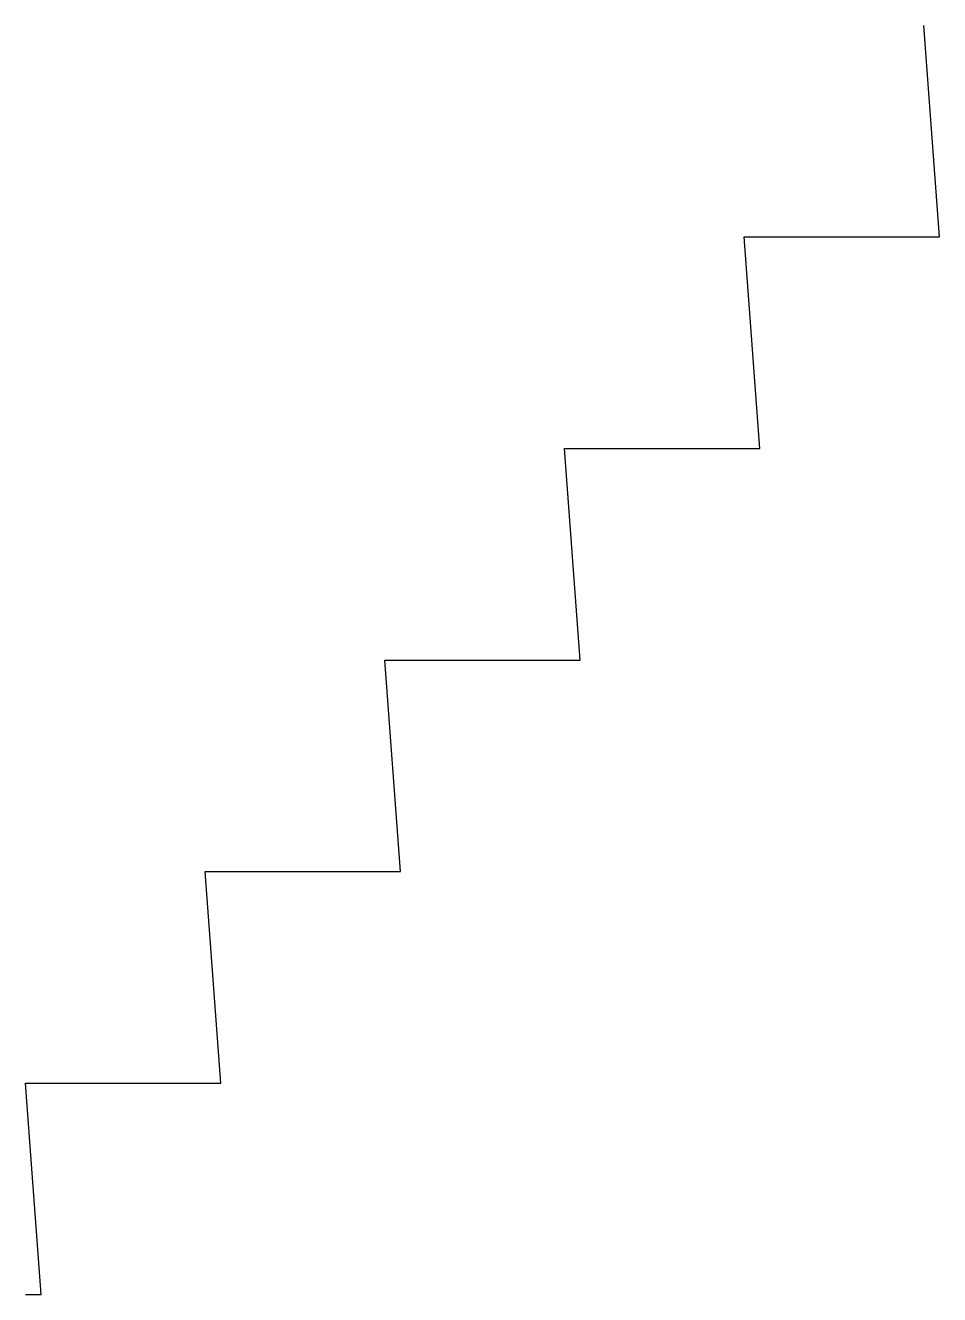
# Model space of a CAD drawing. Units: millimetres at full size, sheet at 1:100. Extents: x -6367 to -4637, y -3490 to -1090.
import ezdxf

# ---------------------------------------------------------------- set-up
doc = ezdxf.new("R2010")
doc.units = ezdxf.units.MM
doc.header["$LTSCALE"] = 100
doc.layers.add('0-0', color=7, linetype='Continuous')

msp = doc.modelspace()

# ---------------------------------------------------------------- linework, layer by layer
at = {"layer": '0-0'}
msp.add_lwpolyline([(-6367.3, -3489.8), (-6337.3, -3489.8), (-6367.3, -3089.8), (-5997.3, -3089.8), (-6027.3, -2689.8), (-5657.3, -2689.8), (-5687.3, -2289.8), (-5317.3, -2289.8), (-5347.3, -1889.8), (-4977.3, -1889.8), (-5007.3, -1489.8), (-4637.3, -1489.8), (-4667.3, -1089.8)], dxfattribs=at)

doc.saveas('drawing.dxf')
